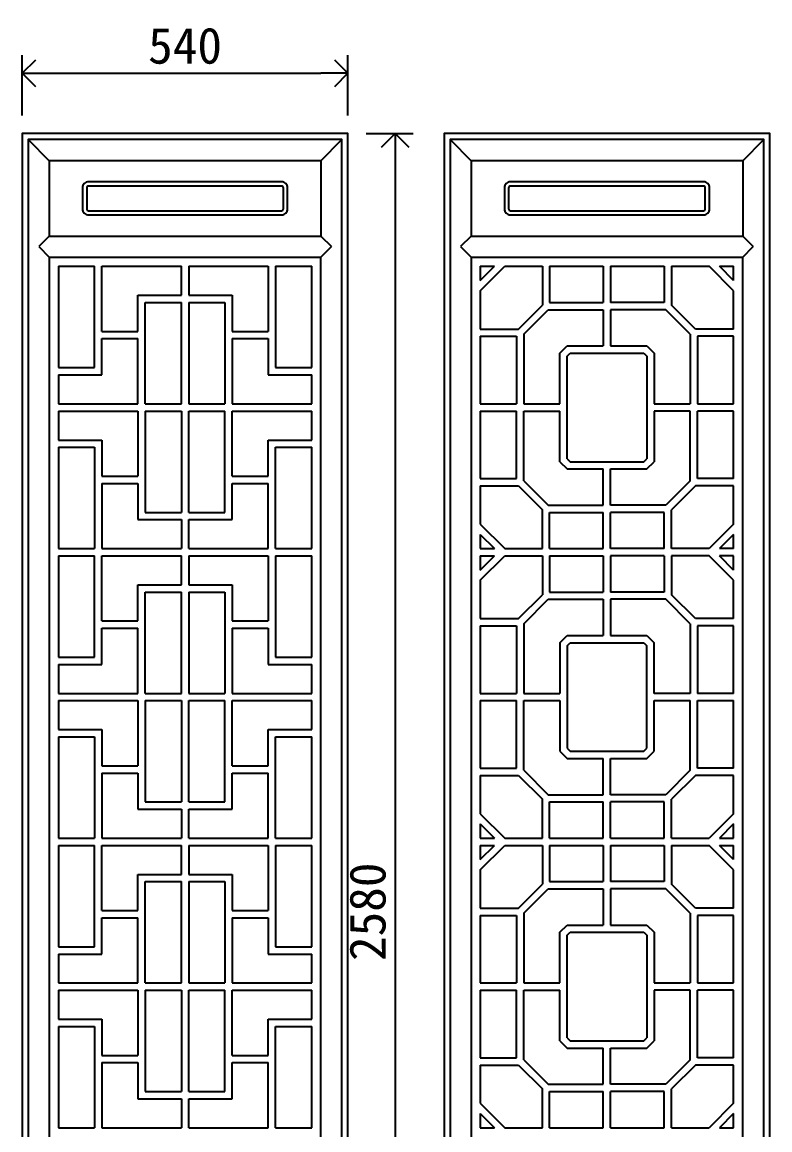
# Model space of a CAD drawing. Extents: x -66030 to 95157, y -13132 to 45879.
# Drawn here: x -53690 to -52451, y 32797 to 34634 of the extents above; entities that cross this region are included whole.
import ezdxf

# ---------------------------------------------------------------- set-up
doc = ezdxf.new("R2010")
doc.units = 0
doc.header["$LTSCALE"] = 100
doc.header["$MEASUREMENT"] = 0
doc.header["$PDMODE"] = 2
doc.header["$PDSIZE"] = -3
doc.layers.get('0').update_dxf_attribs({"linetype": 'CONTINUOUS'})
doc.layers.get('Defpoints').update_dxf_attribs({"linetype": 'CONTINUOUS'})
for name, color, linetype in [('3', 11, 'CONTINUOUS'), ('4', 121, 'CONTINUOUS'), ('7', 105, 'CONTINUOUS')]:
    doc.layers.add(name, color=color, linetype=linetype)
doc.styles.add('HZ', font='simhei.ttf')
doc.dimstyles.new('TEXT', dxfattribs={"dimscale": 8, "dimtxt": 2, "dimasz": 1.5, "dimexe": 1, "dimexo": 1, "dimgap": 0.5, "dimtad": 1, "dimdec": 0, "dimzin": 0, "dimdsep": 46, "dimtxsty": 'HZ', "dimblk": 'DOT', "dimblk1": 'OPEN90', "dimblk2": 'OPEN90', "dimsah": 1, "dimcen": 0, "dimclrd": 256, "dimclre": 256, "dimclrt": 7, "dimadec": 0, "dimazin": 0, "dimtfac": 0.5, "dimtdec": 0, "dimtmove": 2, "dimatfit": 3, "dimldrblk": 'OPEN90', "dimfxl": 1, "dimtolj": 1, "dimtzin": 0, "dimarcsym": 0})

# ---------------------------------------------------------------- blocks, each defined once
blk = doc.blocks.new('_OPEN90')
at = {"color": 0, "linetype": 'ByBlock'}
for p, q in [((-0.5, 0.5), (0, 0)), ((0, 0), (-1, 0)), ((0, 0), (-0.5, -0.5))]:
    blk.add_line(p, q, dxfattribs=at)
blk = doc.blocks.new('*D130')
at = {"layer": '3', "lineweight": -2, "transparency": 16777216}
for p, q in [((-53120.5, 34448.9), (-53042.4, 34448.9)), ((-53072.4, 34403.9), (-53072.4, 31913.9)), ((-53120.5, 31868.9), (-53042.4, 31868.9))]:
    blk.add_line(p, q, dxfattribs=at)
at = {"layer": 'Defpoints', "color": 0, "transparency": 16777216}
for p in [(-53150.5, 34448.9), (-53150.5, 31868.9), (-53072.4, 31868.9)]:
    blk.add_point(p, dxfattribs=at)
at = {"layer": '3', "lineweight": -2, "transparency": 16777216, "xscale": 45, "yscale": 45, "zscale": 45}
for p, rotation in [((-53072.4, 34448.9), 90), ((-53072.4, 31868.9), 270)]:
    blk.add_blockref('_OPEN90', p, dxfattribs=dict(at, rotation=rotation))
at = {"layer": '3', "color": 7, "transparency": 16777216, "insert": (-53117.7, 33158.9), "char_height": 60, "attachment_point": 5, "rotation": 90, "style": 'HZ'}
blk.add_mtext('\\A1;2580', dxfattribs=at)
blk = doc.blocks.new('*D131')
at = {"layer": '3', "lineweight": -2, "transparency": 16777216}
for p, q in [((-53690.5, 34478.9), (-53690.5, 34578.8)), ((-53150.5, 34478.9), (-53150.5, 34578.8)), ((-53645.5, 34548.8), (-53195.5, 34548.8))]:
    blk.add_line(p, q, dxfattribs=at)
at = {"layer": 'Defpoints', "color": 0, "transparency": 16777216}
for p in [(-53150.5, 34548.8), (-53690.5, 34448.9), (-53150.5, 34448.9)]:
    blk.add_point(p, dxfattribs=at)
at = {"layer": '3', "lineweight": -2, "transparency": 16777216, "xscale": 45, "yscale": 45, "zscale": 45, "rotation": 180}
blk.add_blockref('_OPEN90', (-53690.5, 34548.8), dxfattribs=at)
at = {"layer": '3', "lineweight": -2, "transparency": 16777216, "xscale": 45, "yscale": 45, "zscale": 45}
blk.add_blockref('_OPEN90', (-53150.5, 34548.8), dxfattribs=at)
at = {"layer": '3', "color": 7, "transparency": 16777216, "insert": (-53420.5, 34594.2), "char_height": 60, "attachment_point": 5, "style": 'HZ'}
blk.add_mtext('\\A1;540', dxfattribs=at)

msp = doc.modelspace()

# ---------------------------------------------------------------- linework, layer by layer
at = {"layer": '3'}
for p, q in [((-53680.5, 34438.9), (-53645.5, 34403.9)), ((-53195.5, 34403.9), (-53160.5, 34438.9)), ((-52981.3, 34438.9), (-52946.3, 34403.9)), ((-52496.3, 34403.9), (-52461.3, 34438.9)), ((-53645.5, 34278.9), (-53663, 34261.4)), ((-53195.5, 34278.9), (-53178, 34261.4)), ((-52946.3, 34278.9), (-52963.8, 34261.4)), ((-52496.3, 34278.9), (-52478.8, 34261.4)), ((-53663, 34261.4), (-53645.5, 34243.9)), ((-53195.5, 34243.9), (-53178, 34261.4)), ((-52963.8, 34261.4), (-52946.3, 34243.9)), ((-52496.3, 34243.9), (-52478.8, 34261.4)), ((-53570.5, 34060.9), (-53570.5, 34228.9)), ((-53558.5, 34120.9), (-53558.5, 34228.9)), ((-53426.5, 34180.9), (-53426.5, 34228.9)), ((-53414.5, 34228.9), (-53414.5, 34180.9)), ((-53282.5, 34228.9), (-53282.5, 34120.9)), ((-53270.5, 34228.9), (-53270.5, 34060.9)), ((-52931.3, 34188.4), (-52890.8, 34228.9)), ((-52931.3, 34205.4), (-52907.8, 34228.9)), ((-52828.3, 34228.9), (-52828.3, 34164.4)), ((-52816.3, 34228.9), (-52816.3, 34168.9)), ((-52727.3, 34228.9), (-52727.3, 34168.9)), ((-52715.3, 34228.9), (-52715.3, 34168.9)), ((-52626.3, 34228.9), (-52626.3, 34168.9)), ((-52614.3, 34228.9), (-52614.3, 34164.4)), ((-52511.3, 34188.4), (-52551.8, 34228.9)), ((-52511.3, 34205.4), (-52534.8, 34228.9)), ((-53498.5, 34180.9), (-53426.5, 34180.9)), ((-53498.5, 34120.9), (-53498.5, 34180.9)), ((-53414.5, 34180.9), (-53342.5, 34180.9)), ((-53342.5, 34180.9), (-53342.5, 34120.9)), ((-53486.5, 34000.9), (-53486.5, 34168.9)), ((-53486.5, 34168.9), (-53426.5, 34168.9)), ((-53426.5, 34000.9), (-53426.5, 34168.9)), ((-53414.5, 34168.9), (-53414.5, 34000.9)), ((-53414.5, 34168.9), (-53354.5, 34168.9)), ((-53354.5, 34168.9), (-53354.5, 34000.9)), ((-52867.8, 34124.9), (-52828.3, 34164.4)), ((-52859.3, 34116.4), (-52818.8, 34156.9)), ((-52818.8, 34156.9), (-52727.3, 34156.9)), ((-52816.3, 34168.9), (-52727.3, 34168.9)), ((-52727.3, 34156.9), (-52727.3, 34096.9)), ((-52626.3, 34168.9), (-52715.3, 34168.9)), ((-52623.8, 34156.9), (-52715.3, 34156.9)), ((-52715.3, 34156.9), (-52715.3, 34096.9)), ((-52583.3, 34116.4), (-52623.8, 34156.9)), ((-52574.8, 34124.9), (-52614.3, 34164.4)), ((-53558.5, 34120.9), (-53498.5, 34120.9)), ((-53342.5, 34120.9), (-53282.5, 34120.9)), ((-52931.3, 34124.9), (-52867.8, 34124.9)), ((-52859.3, 34116.4), (-52859.3, 34000.9)), ((-52583.3, 34116.4), (-52583.3, 34000.9)), ((-52511.3, 34124.9), (-52574.8, 34124.9)), ((-53558.5, 34108.9), (-53498.5, 34108.9)), ((-53558.5, 34048.9), (-53558.5, 34108.9)), ((-53498.5, 34000.9), (-53498.5, 34108.9)), ((-53342.5, 34108.9), (-53282.5, 34108.9)), ((-53342.5, 34108.9), (-53342.5, 34000.9)), ((-53282.5, 34108.9), (-53282.5, 34048.9)), ((-52931.3, 34112.9), (-52871.3, 34112.9)), ((-52871.3, 34112.9), (-52871.3, 34000.9)), ((-52799.3, 34084.9), (-52787.3, 34096.9)), ((-52787.3, 34096.9), (-52727.3, 34096.9)), ((-52715.3, 34096.9), (-52655.3, 34096.9)), ((-52655.3, 34096.9), (-52643.3, 34084.9)), ((-52571.3, 34112.9), (-52571.3, 34000.9)), ((-52511.3, 34112.9), (-52571.3, 34112.9)), ((-52799.3, 34000.9), (-52799.3, 34084.9)), ((-52787.3, 34080), (-52782.4, 34084.9)), ((-52787.3, 33909.9), (-52787.3, 34080)), ((-52782.4, 34084.9), (-52660.3, 34084.9)), ((-52660.3, 34084.9), (-52655.3, 34080)), ((-52655.3, 34080), (-52655.3, 33909.9)), ((-52643.3, 34084.9), (-52643.3, 34000.9)), ((-53630.5, 34060.9), (-53570.5, 34060.9)), ((-53270.5, 34060.9), (-53210.5, 34060.9)), ((-53630.5, 34048.9), (-53558.5, 34048.9)), ((-53282.5, 34048.9), (-53210.5, 34048.9)), ((-53630.5, 34000.9), (-53498.5, 34000.9)), ((-53630.5, 33988.9), (-53498.5, 33988.9)), ((-53498.5, 33988.9), (-53498.5, 33880.9)), ((-53486.5, 34000.9), (-53426.5, 34000.9)), ((-53486.5, 33988.9), (-53486.5, 33820.9)), ((-53486.5, 33988.9), (-53426.5, 33988.9)), ((-53426.5, 33988.9), (-53426.5, 33820.9)), ((-53414.5, 34000.9), (-53354.5, 34000.9)), ((-53414.5, 33820.9), (-53414.5, 33988.9)), ((-53414.5, 33988.9), (-53354.5, 33988.9)), ((-53354.5, 33820.9), (-53354.5, 33988.9)), ((-53342.5, 34000.9), (-53210.5, 34000.9)), ((-53342.5, 33988.9), (-53210.5, 33988.9)), ((-53342.5, 33880.9), (-53342.5, 33988.9)), ((-52931.3, 34000.9), (-52871.3, 34000.9)), ((-52931.3, 33988.9), (-52871.3, 33988.9)), ((-52871.3, 33876.9), (-52871.3, 33988.9)), ((-52859.3, 34000.9), (-52799.3, 34000.9)), ((-52859.3, 33873.4), (-52859.3, 33988.9)), ((-52859.3, 33988.9), (-52799.3, 33988.9)), ((-52799.3, 33904.9), (-52799.3, 33988.9)), ((-52643.3, 34000.9), (-52583.3, 34000.9)), ((-52583.3, 33988.9), (-52643.3, 33988.9)), ((-52643.3, 33988.9), (-52643.3, 33904.9)), ((-52583.3, 33873.4), (-52583.3, 33988.9)), ((-52571.3, 34000.9), (-52511.3, 34000.9)), ((-52571.3, 33876.9), (-52571.3, 33988.9)), ((-52511.3, 33988.9), (-52571.3, 33988.9)), ((-53630.5, 33940.9), (-53558.5, 33940.9)), ((-53558.5, 33940.9), (-53558.5, 33880.9)), ((-53282.5, 33880.9), (-53282.5, 33940.9)), ((-53282.5, 33940.9), (-53210.5, 33940.9)), ((-53630.5, 33928.9), (-53570.5, 33928.9)), ((-53570.5, 33928.9), (-53570.5, 33760.9)), ((-53270.5, 33760.9), (-53270.5, 33928.9)), ((-53270.5, 33928.9), (-53210.5, 33928.9)), ((-52799.3, 33904.9), (-52787.3, 33892.9)), ((-52787.3, 33909.9), (-52782.4, 33904.9)), ((-52782.4, 33904.9), (-52660.3, 33904.9)), ((-52660.3, 33904.9), (-52655.3, 33909.9)), ((-52655.3, 33892.9), (-52643.3, 33904.9)), ((-53558.5, 33880.9), (-53498.5, 33880.9)), ((-53342.5, 33880.9), (-53282.5, 33880.9)), ((-52931.3, 33876.9), (-52871.3, 33876.9)), ((-52787.3, 33892.9), (-52727.3, 33892.9)), ((-52727.3, 33832.9), (-52727.3, 33892.9)), ((-52715.3, 33892.9), (-52655.3, 33892.9)), ((-52715.3, 33832.9), (-52715.3, 33892.9)), ((-52511.3, 33876.9), (-52571.3, 33876.9)), ((-53558.5, 33868.9), (-53498.5, 33868.9)), ((-53558.5, 33868.9), (-53558.5, 33760.9)), ((-53498.5, 33868.9), (-53498.5, 33808.9)), ((-53342.5, 33868.9), (-53282.5, 33868.9)), ((-53342.5, 33808.9), (-53342.5, 33868.9)), ((-53282.5, 33760.9), (-53282.5, 33868.9)), ((-52931.3, 33864.9), (-52867.8, 33864.9)), ((-52867.8, 33864.9), (-52828.3, 33825.4)), ((-52859.3, 33873.4), (-52818.8, 33832.9)), ((-52583.3, 33873.4), (-52623.8, 33832.9)), ((-52574.8, 33864.9), (-52614.3, 33825.4)), ((-52511.3, 33864.9), (-52574.8, 33864.9)), ((-52828.3, 33760.9), (-52828.3, 33825.4)), ((-52818.8, 33832.9), (-52727.3, 33832.9)), ((-52623.8, 33832.9), (-52715.3, 33832.9)), ((-52614.3, 33760.9), (-52614.3, 33825.4)), ((-53498.5, 33808.9), (-53426.5, 33808.9)), ((-53486.5, 33820.9), (-53426.5, 33820.9)), ((-53426.5, 33808.9), (-53426.5, 33760.9)), ((-53414.5, 33820.9), (-53354.5, 33820.9)), ((-53414.5, 33760.9), (-53414.5, 33808.9)), ((-53414.5, 33808.9), (-53342.5, 33808.9)), ((-52816.3, 33820.9), (-52727.3, 33820.9)), ((-52816.3, 33760.9), (-52816.3, 33820.9)), ((-52727.3, 33760.9), (-52727.3, 33820.9)), ((-52626.3, 33820.9), (-52715.3, 33820.9)), ((-52715.3, 33760.9), (-52715.3, 33820.9)), ((-52626.3, 33760.9), (-52626.3, 33820.9)), ((-52931.3, 33801.4), (-52890.8, 33760.9)), ((-52931.3, 33784.4), (-52907.8, 33760.9)), ((-52511.3, 33801.4), (-52551.8, 33760.9)), ((-52511.3, 33784.4), (-52534.8, 33760.9)), ((-53630.5, 33760.9), (-53570.5, 33760.9)), ((-53630.5, 33748.9), (-53570.5, 33748.9)), ((-53570.5, 33580.9), (-53570.5, 33748.9)), ((-53558.5, 33760.9), (-53426.5, 33760.9)), ((-53558.5, 33748.9), (-53426.5, 33748.9)), ((-53558.5, 33640.9), (-53558.5, 33748.9)), ((-53426.5, 33700.9), (-53426.5, 33748.9)), ((-53414.5, 33760.9), (-53282.5, 33760.9)), ((-53414.5, 33748.9), (-53282.5, 33748.9)), ((-53414.5, 33748.9), (-53414.5, 33700.9)), ((-53282.5, 33748.9), (-53282.5, 33640.9)), ((-53270.5, 33760.9), (-53210.5, 33760.9)), ((-53270.5, 33748.9), (-53270.5, 33580.9)), ((-53270.5, 33748.9), (-53210.5, 33748.9)), ((-52931.3, 33760.9), (-52907.8, 33760.9)), ((-52931.3, 33708.4), (-52890.8, 33748.9)), ((-52931.3, 33725.4), (-52907.8, 33748.9)), ((-52931.3, 33748.9), (-52907.8, 33748.9)), ((-52890.8, 33760.9), (-52828.3, 33760.9)), ((-52890.8, 33748.9), (-52828.3, 33748.9)), ((-52828.3, 33748.9), (-52828.3, 33684.4)), ((-52816.3, 33760.9), (-52727.3, 33760.9)), ((-52816.3, 33748.9), (-52816.3, 33688.9)), ((-52816.3, 33748.9), (-52727.3, 33748.9)), ((-52727.3, 33748.9), (-52727.3, 33688.9)), ((-52626.3, 33760.9), (-52715.3, 33760.9)), ((-52715.3, 33748.9), (-52715.3, 33688.9)), ((-52626.3, 33748.9), (-52715.3, 33748.9)), ((-52626.3, 33748.9), (-52626.3, 33688.9)), ((-52551.8, 33760.9), (-52614.3, 33760.9)), ((-52614.3, 33748.9), (-52614.3, 33684.4)), ((-52551.8, 33748.9), (-52614.3, 33748.9)), ((-52511.3, 33708.4), (-52551.8, 33748.9)), ((-52511.3, 33760.9), (-52534.8, 33760.9)), ((-52511.3, 33725.4), (-52534.8, 33748.9)), ((-52511.3, 33748.9), (-52534.8, 33748.9)), ((-53498.5, 33700.9), (-53426.5, 33700.9)), ((-53498.5, 33640.9), (-53498.5, 33700.9)), ((-53414.5, 33700.9), (-53342.5, 33700.9)), ((-53342.5, 33700.9), (-53342.5, 33640.9)), ((-53486.5, 33520.9), (-53486.5, 33688.9)), ((-53486.5, 33688.9), (-53426.5, 33688.9)), ((-53426.5, 33520.9), (-53426.5, 33688.9)), ((-53414.5, 33688.9), (-53414.5, 33520.9)), ((-53414.5, 33688.9), (-53354.5, 33688.9)), ((-53354.5, 33688.9), (-53354.5, 33520.9)), ((-52867.8, 33644.9), (-52828.3, 33684.4)), ((-52859.3, 33636.4), (-52818.8, 33676.9)), ((-52818.8, 33676.9), (-52727.3, 33676.9)), ((-52816.3, 33688.9), (-52727.3, 33688.9)), ((-52727.3, 33676.9), (-52727.3, 33616.9)), ((-52626.3, 33688.9), (-52715.3, 33688.9)), ((-52623.8, 33676.9), (-52715.3, 33676.9)), ((-52715.3, 33676.9), (-52715.3, 33616.9)), ((-52583.3, 33636.4), (-52623.8, 33676.9)), ((-52574.8, 33644.9), (-52614.3, 33684.4)), ((-53558.5, 33640.9), (-53498.5, 33640.9)), ((-53342.5, 33640.9), (-53282.5, 33640.9)), ((-52931.3, 33644.9), (-52867.8, 33644.9)), ((-52511.3, 33644.9), (-52574.8, 33644.9)), ((-53558.5, 33628.9), (-53498.5, 33628.9)), ((-53558.5, 33568.9), (-53558.5, 33628.9)), ((-53498.5, 33520.9), (-53498.5, 33628.9)), ((-53342.5, 33628.9), (-53342.5, 33520.9)), ((-53342.5, 33628.9), (-53282.5, 33628.9)), ((-53282.5, 33628.9), (-53282.5, 33568.9)), ((-52931.3, 33632.9), (-52871.3, 33632.9)), ((-52871.3, 33632.9), (-52871.3, 33520.9)), ((-52859.3, 33636.4), (-52859.3, 33520.9)), ((-52583.3, 33636.4), (-52583.3, 33520.9)), ((-52571.3, 33632.9), (-52571.3, 33520.9)), ((-52511.3, 33632.9), (-52571.3, 33632.9)), ((-52799.3, 33604.9), (-52787.3, 33616.9)), ((-52799.3, 33604.9), (-52799.3, 33520.9)), ((-52787.3, 33616.9), (-52727.3, 33616.9)), ((-52787.3, 33600), (-52782.4, 33604.9)), ((-52782.4, 33604.9), (-52660.3, 33604.9)), ((-52715.3, 33616.9), (-52655.3, 33616.9)), ((-52660.3, 33604.9), (-52655.3, 33600)), ((-52655.3, 33616.9), (-52643.3, 33604.9)), ((-52643.3, 33520.9), (-52643.3, 33604.9)), ((-52787.3, 33600), (-52787.3, 33429.9)), ((-52655.3, 33429.9), (-52655.3, 33600)), ((-53630.5, 33580.9), (-53570.5, 33580.9)), ((-53630.5, 33568.9), (-53558.5, 33568.9)), ((-53282.5, 33568.9), (-53210.5, 33568.9)), ((-53270.5, 33580.9), (-53210.5, 33580.9)), ((-53630.5, 33520.9), (-53498.5, 33520.9)), ((-53630.5, 33508.9), (-53498.5, 33508.9)), ((-53498.5, 33508.9), (-53498.5, 33400.9)), ((-53486.5, 33520.9), (-53426.5, 33520.9)), ((-53486.5, 33508.9), (-53486.5, 33340.9)), ((-53486.5, 33508.9), (-53426.5, 33508.9)), ((-53426.5, 33508.9), (-53426.5, 33340.9)), ((-53414.5, 33520.9), (-53354.5, 33520.9)), ((-53414.5, 33340.9), (-53414.5, 33508.9)), ((-53414.5, 33508.9), (-53354.5, 33508.9)), ((-53354.5, 33340.9), (-53354.5, 33508.9)), ((-53342.5, 33520.9), (-53210.5, 33520.9)), ((-53342.5, 33508.9), (-53210.5, 33508.9)), ((-53342.5, 33400.9), (-53342.5, 33508.9)), ((-52931.3, 33520.9), (-52871.3, 33520.9)), ((-52931.3, 33508.9), (-52871.3, 33508.9)), ((-52871.3, 33396.9), (-52871.3, 33508.9)), ((-52859.3, 33520.9), (-52799.3, 33520.9)), ((-52859.3, 33508.9), (-52799.3, 33508.9)), ((-52859.3, 33393.4), (-52859.3, 33508.9)), ((-52799.3, 33508.9), (-52799.3, 33424.9)), ((-52583.3, 33520.9), (-52643.3, 33520.9)), ((-52643.3, 33508.9), (-52583.3, 33508.9)), ((-52643.3, 33424.9), (-52643.3, 33508.9)), ((-52583.3, 33393.4), (-52583.3, 33508.9)), ((-52511.3, 33520.9), (-52571.3, 33520.9)), ((-52571.3, 33508.9), (-52511.3, 33508.9)), ((-52571.3, 33396.9), (-52571.3, 33508.9)), ((-53630.5, 33460.9), (-53558.5, 33460.9)), ((-53558.5, 33460.9), (-53558.5, 33400.9)), ((-53282.5, 33460.9), (-53210.5, 33460.9)), ((-53282.5, 33400.9), (-53282.5, 33460.9)), ((-53630.5, 33448.9), (-53570.5, 33448.9)), ((-53570.5, 33448.9), (-53570.5, 33280.9)), ((-53270.5, 33280.9), (-53270.5, 33448.9)), ((-53270.5, 33448.9), (-53210.5, 33448.9)), ((-52799.3, 33424.9), (-52787.3, 33412.9)), ((-52787.3, 33429.9), (-52782.4, 33424.9)), ((-52782.4, 33424.9), (-52660.3, 33424.9)), ((-52660.3, 33424.9), (-52655.3, 33429.9)), ((-52655.3, 33412.9), (-52643.3, 33424.9)), ((-53558.5, 33400.9), (-53498.5, 33400.9)), ((-53342.5, 33400.9), (-53282.5, 33400.9)), ((-52787.3, 33412.9), (-52727.3, 33412.9)), ((-52727.3, 33352.9), (-52727.3, 33412.9)), ((-52715.3, 33352.9), (-52715.3, 33412.9)), ((-52715.3, 33412.9), (-52655.3, 33412.9)), ((-53558.5, 33388.9), (-53498.5, 33388.9)), ((-53558.5, 33388.9), (-53558.5, 33280.9)), ((-53498.5, 33388.9), (-53498.5, 33328.9)), ((-53342.5, 33388.9), (-53282.5, 33388.9)), ((-53342.5, 33328.9), (-53342.5, 33388.9)), ((-53282.5, 33280.9), (-53282.5, 33388.9)), ((-52931.3, 33396.9), (-52871.3, 33396.9)), ((-52931.3, 33384.9), (-52867.8, 33384.9)), ((-52867.8, 33384.9), (-52828.3, 33345.4)), ((-52859.3, 33393.4), (-52818.8, 33352.9)), ((-52583.3, 33393.4), (-52623.8, 33352.9)), ((-52574.8, 33384.9), (-52614.3, 33345.4)), ((-52511.3, 33384.9), (-52574.8, 33384.9)), ((-52511.3, 33396.9), (-52571.3, 33396.9)), ((-52828.3, 33280.9), (-52828.3, 33345.4)), ((-52818.8, 33352.9), (-52727.3, 33352.9)), ((-52623.8, 33352.9), (-52715.3, 33352.9)), ((-52614.3, 33280.9), (-52614.3, 33345.4)), ((-53498.5, 33328.9), (-53426.5, 33328.9)), ((-53486.5, 33340.9), (-53426.5, 33340.9)), ((-53426.5, 33328.9), (-53426.5, 33280.9)), ((-53414.5, 33340.9), (-53354.5, 33340.9)), ((-53414.5, 33280.9), (-53414.5, 33328.9)), ((-53414.5, 33328.9), (-53342.5, 33328.9)), ((-52816.3, 33340.9), (-52727.3, 33340.9)), ((-52816.3, 33280.9), (-52816.3, 33340.9)), ((-52727.3, 33280.9), (-52727.3, 33340.9)), ((-52626.3, 33340.9), (-52715.3, 33340.9)), ((-52715.3, 33280.9), (-52715.3, 33340.9)), ((-52626.3, 33280.9), (-52626.3, 33340.9)), ((-52931.3, 33321.4), (-52890.8, 33280.9)), ((-52511.3, 33321.4), (-52551.8, 33280.9)), ((-52931.3, 33304.4), (-52907.8, 33280.9)), ((-52511.3, 33304.4), (-52534.8, 33280.9)), ((-53630.5, 33280.9), (-53570.5, 33280.9)), ((-53558.5, 33280.9), (-53426.5, 33280.9)), ((-53414.5, 33280.9), (-53282.5, 33280.9)), ((-53270.5, 33280.9), (-53210.5, 33280.9)), ((-52931.3, 33280.9), (-52907.8, 33280.9)), ((-52890.8, 33280.9), (-52828.3, 33280.9)), ((-52816.3, 33280.9), (-52727.3, 33280.9)), ((-52715.3, 33280.9), (-52626.3, 33280.9)), ((-52614.3, 33280.9), (-52551.8, 33280.9)), ((-52534.8, 33280.9), (-52511.3, 33280.9)), ((-53630.5, 33268.9), (-53570.5, 33268.9)), ((-53570.5, 33100.9), (-53570.5, 33268.9)), ((-53558.5, 33160.9), (-53558.5, 33268.9)), ((-53558.5, 33268.9), (-53426.5, 33268.9)), ((-53426.5, 33220.9), (-53426.5, 33268.9)), ((-53414.5, 33268.9), (-53282.5, 33268.9)), ((-53414.5, 33268.9), (-53414.5, 33220.9)), ((-53282.5, 33268.9), (-53282.5, 33160.9)), ((-53270.5, 33268.9), (-53270.5, 33100.9)), ((-53270.5, 33268.9), (-53210.5, 33268.9)), ((-52931.3, 33268.9), (-52907.8, 33268.9)), ((-52931.3, 33228.4), (-52890.8, 33268.9)), ((-52931.3, 33245.4), (-52907.8, 33268.9)), ((-52890.8, 33268.9), (-52828.3, 33268.9)), ((-52828.3, 33268.9), (-52828.3, 33204.4)), ((-52816.3, 33268.9), (-52727.3, 33268.9)), ((-52816.3, 33268.9), (-52816.3, 33208.9)), ((-52727.3, 33268.9), (-52727.3, 33208.9)), ((-52715.3, 33268.9), (-52626.3, 33268.9)), ((-52715.3, 33268.9), (-52715.3, 33208.9)), ((-52626.3, 33268.9), (-52626.3, 33208.9)), ((-52614.3, 33268.9), (-52614.3, 33204.4)), ((-52614.3, 33268.9), (-52551.8, 33268.9)), ((-52511.3, 33228.4), (-52551.8, 33268.9)), ((-52534.8, 33268.9), (-52511.3, 33268.9)), ((-52511.3, 33245.4), (-52534.8, 33268.9)), ((-53498.5, 33160.9), (-53498.5, 33220.9)), ((-53498.5, 33220.9), (-53426.5, 33220.9)), ((-53414.5, 33220.9), (-53342.5, 33220.9)), ((-53342.5, 33220.9), (-53342.5, 33160.9)), ((-53486.5, 33040.9), (-53486.5, 33208.9)), ((-53486.5, 33208.9), (-53426.5, 33208.9)), ((-53426.5, 33040.9), (-53426.5, 33208.9)), ((-53414.5, 33208.9), (-53414.5, 33040.9)), ((-53414.5, 33208.9), (-53354.5, 33208.9)), ((-53354.5, 33208.9), (-53354.5, 33040.9)), ((-52867.8, 33164.9), (-52828.3, 33204.4)), ((-52859.3, 33156.4), (-52818.8, 33196.9)), ((-52818.8, 33196.9), (-52727.3, 33196.9)), ((-52816.3, 33208.9), (-52727.3, 33208.9)), ((-52727.3, 33196.9), (-52727.3, 33136.9)), ((-52626.3, 33208.9), (-52715.3, 33208.9)), ((-52623.8, 33196.9), (-52715.3, 33196.9)), ((-52715.3, 33196.9), (-52715.3, 33136.9)), ((-52583.3, 33156.4), (-52623.8, 33196.9)), ((-52574.8, 33164.9), (-52614.3, 33204.4)), ((-53558.5, 33160.9), (-53498.5, 33160.9)), ((-53342.5, 33160.9), (-53282.5, 33160.9)), ((-52931.3, 33164.9), (-52867.8, 33164.9)), ((-52511.3, 33164.9), (-52574.8, 33164.9)), ((-53558.5, 33148.9), (-53498.5, 33148.9)), ((-53558.5, 33088.9), (-53558.5, 33148.9)), ((-53498.5, 33040.9), (-53498.5, 33148.9)), ((-53342.5, 33148.9), (-53282.5, 33148.9)), ((-53342.5, 33148.9), (-53342.5, 33040.9)), ((-53282.5, 33148.9), (-53282.5, 33088.9)), ((-52931.3, 33152.9), (-52871.3, 33152.9)), ((-52871.3, 33152.9), (-52871.3, 33040.9)), ((-52859.3, 33156.4), (-52859.3, 33040.9)), ((-52583.3, 33156.4), (-52583.3, 33040.9)), ((-52571.3, 33152.9), (-52571.3, 33040.9)), ((-52511.3, 33152.9), (-52571.3, 33152.9)), ((-52799.3, 33124.9), (-52787.3, 33136.9)), ((-52799.3, 33040.9), (-52799.3, 33124.9)), ((-52787.3, 33136.9), (-52727.3, 33136.9)), ((-52787.3, 33120), (-52782.4, 33124.9)), ((-52782.4, 33124.9), (-52660.3, 33124.9)), ((-52715.3, 33136.9), (-52655.3, 33136.9)), ((-52660.3, 33124.9), (-52655.3, 33120)), ((-52655.3, 33136.9), (-52643.3, 33124.9)), ((-52643.3, 33124.9), (-52643.3, 33040.9)), ((-52787.3, 32949.9), (-52787.3, 33120)), ((-52655.3, 33120), (-52655.3, 32949.9)), ((-53630.5, 33100.9), (-53570.5, 33100.9)), ((-53630.5, 33088.9), (-53558.5, 33088.9)), ((-53282.5, 33088.9), (-53210.5, 33088.9)), ((-53270.5, 33100.9), (-53210.5, 33100.9)), ((-53630.5, 33040.9), (-53498.5, 33040.9)), ((-53486.5, 33040.9), (-53426.5, 33040.9)), ((-53414.5, 33040.9), (-53354.5, 33040.9)), ((-53342.5, 33040.9), (-53210.5, 33040.9)), ((-52931.3, 33040.9), (-52871.3, 33040.9)), ((-52859.3, 33040.9), (-52799.3, 33040.9)), ((-52643.3, 33040.9), (-52583.3, 33040.9)), ((-52571.3, 33040.9), (-52511.3, 33040.9)), ((-53630.5, 33028.9), (-53498.5, 33028.9)), ((-53498.5, 33028.9), (-53498.5, 32920.9)), ((-53486.5, 33028.9), (-53426.5, 33028.9)), ((-53486.5, 33028.9), (-53486.5, 32860.9)), ((-53426.5, 33028.9), (-53426.5, 32860.9)), ((-53414.5, 33028.9), (-53354.5, 33028.9)), ((-53414.5, 32860.9), (-53414.5, 33028.9)), ((-53354.5, 32860.9), (-53354.5, 33028.9)), ((-53342.5, 33028.9), (-53210.5, 33028.9)), ((-53342.5, 32920.9), (-53342.5, 33028.9)), ((-52931.3, 33028.9), (-52871.3, 33028.9)), ((-52871.3, 32916.9), (-52871.3, 33028.9)), ((-52859.3, 33028.9), (-52799.3, 33028.9)), ((-52859.3, 32913.4), (-52859.3, 33028.9)), ((-52799.3, 32944.9), (-52799.3, 33028.9)), ((-52583.3, 33028.9), (-52643.3, 33028.9)), ((-52643.3, 33028.9), (-52643.3, 32944.9)), ((-52583.3, 32913.4), (-52583.3, 33028.9)), ((-52571.3, 32916.9), (-52571.3, 33028.9)), ((-52511.3, 33028.9), (-52571.3, 33028.9)), ((-53630.5, 32980.9), (-53558.5, 32980.9)), ((-53558.5, 32980.9), (-53558.5, 32920.9)), ((-53282.5, 32920.9), (-53282.5, 32980.9)), ((-53282.5, 32980.9), (-53210.5, 32980.9)), ((-53630.5, 32968.9), (-53570.5, 32968.9)), ((-53570.5, 32968.9), (-53570.5, 32800.9)), ((-53270.5, 32800.9), (-53270.5, 32968.9)), ((-53270.5, 32968.9), (-53210.5, 32968.9)), ((-52799.3, 32944.9), (-52787.3, 32932.9)), ((-52787.3, 32949.9), (-52782.4, 32944.9)), ((-52782.4, 32944.9), (-52660.3, 32944.9)), ((-52660.3, 32944.9), (-52655.3, 32949.9)), ((-52655.3, 32932.9), (-52643.3, 32944.9)), ((-52787.3, 32932.9), (-52727.3, 32932.9)), ((-52727.3, 32872.9), (-52727.3, 32932.9)), ((-52715.3, 32932.9), (-52655.3, 32932.9)), ((-52715.3, 32872.9), (-52715.3, 32932.9)), ((-53558.5, 32920.9), (-53498.5, 32920.9)), ((-53558.5, 32908.9), (-53558.5, 32800.9)), ((-53558.5, 32908.9), (-53498.5, 32908.9)), ((-53498.5, 32908.9), (-53498.5, 32848.9)), ((-53342.5, 32920.9), (-53282.5, 32920.9)), ((-53342.5, 32908.9), (-53282.5, 32908.9)), ((-53342.5, 32848.9), (-53342.5, 32908.9)), ((-53282.5, 32800.9), (-53282.5, 32908.9)), ((-52931.3, 32916.9), (-52871.3, 32916.9)), ((-52931.3, 32904.9), (-52867.8, 32904.9)), ((-52867.8, 32904.9), (-52828.3, 32865.4)), ((-52859.3, 32913.4), (-52818.8, 32872.9)), ((-52583.3, 32913.4), (-52623.8, 32872.9)), ((-52574.8, 32904.9), (-52614.3, 32865.4)), ((-52511.3, 32904.9), (-52574.8, 32904.9)), ((-52511.3, 32916.9), (-52571.3, 32916.9)), ((-52818.8, 32872.9), (-52727.3, 32872.9)), ((-52623.8, 32872.9), (-52715.3, 32872.9)), ((-53498.5, 32848.9), (-53426.5, 32848.9)), ((-53486.5, 32860.9), (-53426.5, 32860.9)), ((-53426.5, 32848.9), (-53426.5, 32800.9)), ((-53414.5, 32860.9), (-53354.5, 32860.9)), ((-53414.5, 32800.9), (-53414.5, 32848.9)), ((-53414.5, 32848.9), (-53342.5, 32848.9)), ((-52828.3, 32800.9), (-52828.3, 32865.4)), ((-52816.3, 32800.9), (-52816.3, 32860.9)), ((-52816.3, 32860.9), (-52727.3, 32860.9)), ((-52727.3, 32800.9), (-52727.3, 32860.9)), ((-52715.3, 32800.9), (-52715.3, 32860.9)), ((-52626.3, 32860.9), (-52715.3, 32860.9)), ((-52626.3, 32800.9), (-52626.3, 32860.9)), ((-52614.3, 32800.9), (-52614.3, 32865.4)), ((-52931.3, 32841.4), (-52890.8, 32800.9)), ((-52511.3, 32841.4), (-52551.8, 32800.9)), ((-52931.3, 32824.4), (-52907.8, 32800.9)), ((-52511.3, 32824.4), (-52534.8, 32800.9))]:
    msp.add_line(p, q, dxfattribs=at)
for points in [[(-53680.5, 31878.9), (-53160.5, 31878.9), (-53160.5, 34438.9), (-53680.5, 34438.9)], [(-52981.3, 31878.9), (-52461.3, 31878.9), (-52461.3, 34438.9), (-52981.3, 34438.9)]]:
    msp.add_lwpolyline(points, close=True, dxfattribs=at)
for points in [[(-53580.5, 34313.9), (-53260.5, 34313.9, 0.414214), (-53250.5, 34323.9), (-53250.5, 34358.9, 0.414214), (-53260.5, 34368.9), (-53580.5, 34368.9, 0.414214), (-53590.5, 34358.9), (-53590.5, 34323.9, 0.414214)], [(-53580.5, 34320.9), (-53260.5, 34320.9, 0.414214), (-53257.5, 34323.9), (-53257.5, 34358.9, 0.414214), (-53260.5, 34361.9), (-53580.5, 34361.9, 0.414214), (-53583.5, 34358.9), (-53583.5, 34323.9, 0.414214)], [(-52881.3, 34313.9), (-52561.3, 34313.9, 0.414214), (-52551.3, 34323.9), (-52551.3, 34358.9, 0.414214), (-52561.3, 34368.9), (-52881.3, 34368.9, 0.414214), (-52891.3, 34358.9), (-52891.3, 34323.9, 0.414214)], [(-52881.3, 34320.9), (-52561.3, 34320.9, 0.414214), (-52558.3, 34323.9), (-52558.3, 34358.9, 0.414214), (-52561.3, 34361.9), (-52881.3, 34361.9, 0.414214), (-52884.3, 34358.9), (-52884.3, 34323.9, 0.414214)]]:
    msp.add_lwpolyline(points, format="xyb", close=True, dxfattribs=at)
at = {"layer": '4'}
for points in [[(-53690.5, 31868.9), (-53150.5, 31868.9), (-53150.5, 34448.9), (-53690.5, 34448.9)], [(-52991.3, 31868.9), (-52451.3, 31868.9), (-52451.3, 34448.9), (-52991.3, 34448.9)]]:
    msp.add_lwpolyline(points, close=True, dxfattribs=at)
at = {"layer": '7'}
for p, q in [((-53195.5, 34403.9), (-53645.5, 34403.9)), ((-53645.5, 34403.9), (-53645.5, 34278.9)), ((-53195.5, 34403.9), (-53195.5, 34278.9)), ((-52496.3, 34403.9), (-52946.3, 34403.9)), ((-52946.3, 34403.9), (-52946.3, 34278.9)), ((-52496.3, 34403.9), (-52496.3, 34278.9)), ((-53645.5, 34278.9), (-53195.5, 34278.9)), ((-52946.3, 34278.9), (-52496.3, 34278.9)), ((-53645.5, 34243.9), (-53645.5, 32785.9)), ((-53645.5, 34243.9), (-53195.5, 34243.9)), ((-53195.5, 32785.9), (-53195.5, 34243.9)), ((-52946.3, 34243.9), (-52946.3, 32785.9)), ((-52946.3, 34243.9), (-52496.3, 34243.9)), ((-52496.3, 32785.9), (-52496.3, 34243.9)), ((-53630.5, 34228.9), (-53630.5, 34060.9)), ((-53630.5, 34228.9), (-53570.5, 34228.9)), ((-53558.5, 34228.9), (-53426.5, 34228.9)), ((-53414.5, 34228.9), (-53282.5, 34228.9)), ((-53270.5, 34228.9), (-53210.5, 34228.9)), ((-53210.5, 34060.9), (-53210.5, 34228.9)), ((-52931.3, 34228.9), (-52907.8, 34228.9)), ((-52931.3, 34228.9), (-52931.3, 34205.4)), ((-52890.8, 34228.9), (-52828.3, 34228.9)), ((-52816.3, 34228.9), (-52727.3, 34228.9)), ((-52715.3, 34228.9), (-52626.3, 34228.9)), ((-52614.3, 34228.9), (-52551.8, 34228.9)), ((-52534.8, 34228.9), (-52511.3, 34228.9)), ((-52511.3, 34205.4), (-52511.3, 34228.9)), ((-52931.3, 34188.4), (-52931.3, 34124.9)), ((-52511.3, 34124.9), (-52511.3, 34188.4)), ((-52931.3, 34112.9), (-52931.3, 34000.9)), ((-52511.3, 34000.9), (-52511.3, 34112.9)), ((-53630.5, 34048.9), (-53630.5, 34000.9)), ((-53210.5, 34000.9), (-53210.5, 34048.9)), ((-53630.5, 33988.9), (-53630.5, 33940.9)), ((-53210.5, 33940.9), (-53210.5, 33988.9)), ((-52931.3, 33988.9), (-52931.3, 33876.9)), ((-52511.3, 33876.9), (-52511.3, 33988.9)), ((-53630.5, 33928.9), (-53630.5, 33760.9)), ((-53210.5, 33760.9), (-53210.5, 33928.9)), ((-52931.3, 33864.9), (-52931.3, 33801.4)), ((-52511.3, 33801.4), (-52511.3, 33864.9)), ((-52931.3, 33784.4), (-52931.3, 33760.9)), ((-52511.3, 33760.9), (-52511.3, 33784.4)), ((-53630.5, 33748.9), (-53630.5, 33580.9)), ((-53210.5, 33580.9), (-53210.5, 33748.9)), ((-52931.3, 33748.9), (-52931.3, 33725.4)), ((-52511.3, 33725.4), (-52511.3, 33748.9)), ((-52931.3, 33708.4), (-52931.3, 33644.9)), ((-52511.3, 33644.9), (-52511.3, 33708.4)), ((-52931.3, 33632.9), (-52931.3, 33520.9)), ((-52511.3, 33520.9), (-52511.3, 33632.9)), ((-53630.5, 33568.9), (-53630.5, 33520.9)), ((-53210.5, 33520.9), (-53210.5, 33568.9)), ((-53630.5, 33508.9), (-53630.5, 33460.9)), ((-53210.5, 33460.9), (-53210.5, 33508.9)), ((-52931.3, 33508.9), (-52931.3, 33396.9)), ((-52511.3, 33396.9), (-52511.3, 33508.9)), ((-53630.5, 33448.9), (-53630.5, 33280.9)), ((-53210.5, 33280.9), (-53210.5, 33448.9)), ((-52931.3, 33384.9), (-52931.3, 33321.4)), ((-52511.3, 33321.4), (-52511.3, 33384.9)), ((-52931.3, 33304.4), (-52931.3, 33280.9)), ((-52511.3, 33280.9), (-52511.3, 33304.4)), ((-53630.5, 33268.9), (-53630.5, 33100.9)), ((-53210.5, 33100.9), (-53210.5, 33268.9)), ((-52931.3, 33268.9), (-52931.3, 33245.4)), ((-52511.3, 33245.4), (-52511.3, 33268.9)), ((-52931.3, 33228.4), (-52931.3, 33164.9)), ((-52511.3, 33164.9), (-52511.3, 33228.4)), ((-52931.3, 33152.9), (-52931.3, 33040.9)), ((-52511.3, 33040.9), (-52511.3, 33152.9)), ((-53630.5, 33088.9), (-53630.5, 33040.9)), ((-53210.5, 33040.9), (-53210.5, 33088.9)), ((-53630.5, 33028.9), (-53630.5, 32980.9)), ((-53210.5, 32980.9), (-53210.5, 33028.9)), ((-52931.3, 33028.9), (-52931.3, 32916.9)), ((-52511.3, 32916.9), (-52511.3, 33028.9)), ((-53630.5, 32968.9), (-53630.5, 32800.9)), ((-53210.5, 32800.9), (-53210.5, 32968.9)), ((-52931.3, 32904.9), (-52931.3, 32841.4)), ((-52511.3, 32841.4), (-52511.3, 32904.9)), ((-52931.3, 32824.4), (-52931.3, 32800.9)), ((-52511.3, 32800.9), (-52511.3, 32824.4)), ((-53630.5, 32800.9), (-53570.5, 32800.9)), ((-53558.5, 32800.9), (-53426.5, 32800.9)), ((-53414.5, 32800.9), (-53282.5, 32800.9)), ((-53270.5, 32800.9), (-53210.5, 32800.9)), ((-52931.3, 32800.9), (-52907.8, 32800.9)), ((-52890.8, 32800.9), (-52828.3, 32800.9)), ((-52816.3, 32800.9), (-52727.3, 32800.9)), ((-52715.3, 32800.9), (-52626.3, 32800.9)), ((-52614.3, 32800.9), (-52551.8, 32800.9)), ((-52534.8, 32800.9), (-52511.3, 32800.9))]:
    msp.add_line(p, q, dxfattribs=at)

# ---------------------------------------------------------------- dimensions: what is measured, and where the dimension line sits
at = {"layer": '3'}
dim = msp.add_linear_dim(base=(-53150.5, 34548.8), p1=(-53690.5, 34448.9), p2=(-53150.5, 34448.9), dimstyle='TEXT', override={"dimscale": 30}, dxfattribs=at)
dim.commit()
dim.dimension.update_dxf_attribs({"geometry": '*D131', "text_midpoint": (-53420.5, 34594.2)})
dim = msp.add_linear_dim(base=(-53072.4, 31868.9), p1=(-53150.5, 34448.9), p2=(-53150.5, 31868.9), angle=90, dimstyle='TEXT', override={"dimscale": 30}, dxfattribs=at)
dim.commit()
dim.dimension.update_dxf_attribs({"geometry": '*D130', "text_midpoint": (-53117.7, 33158.9)})

doc.saveas('drawing.dxf')
